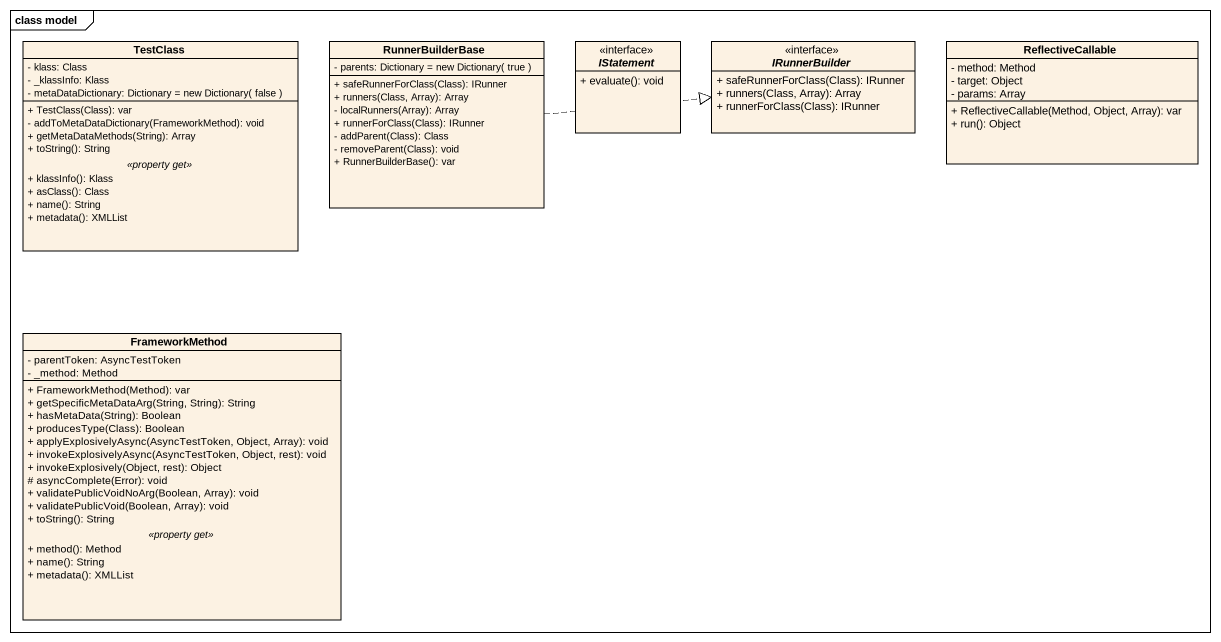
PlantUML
@startuml
mainframe class model
hide circle
hide empty members
skinparam classAttributeIconSize 0
class TestClass {
  - klass: Class
  - _klassInfo: Klass
  {field} - metaDataDictionary: Dictionary = new Dictionary( false )
  --
  + TestClass(Class): var
  - addToMetaDataDictionary(FrameworkMethod): void
  + getMetaDataMethods(String): Array
  + toString(): String
  .. <<property get>> ..
  + klassInfo(): Klass
  + asClass(): Class
  + name(): String
  + metadata(): XMLList
}
class RunnerBuilderBase {
  {field} - parents: Dictionary = new Dictionary( true )
  + safeRunnerForClass(Class): IRunner
  + runners(Class, Array): Array
  - localRunners(Array): Array
  + runnerForClass(Class): IRunner
  - addParent(Class): Class
  - removeParent(Class): void
  + RunnerBuilderBase(): var
}
interface IStatement <<interface>> {
  + evaluate(): void
}
interface IRunnerBuilder <<interface>> {
  + safeRunnerForClass(Class): IRunner
  + runners(Class, Array): Array
  + runnerForClass(Class): IRunner
}
class ReflectiveCallable {
  - method: Method
  - target: Object
  - params: Array
  + ReflectiveCallable(Method, Object, Array): var
  + run(): Object
}
class FrameworkMethod {
  - parentToken: AsyncTestToken
  - _method: Method
  --
  + FrameworkMethod(Method): var
  + getSpecificMetaDataArg(String, String): String
  + hasMetaData(String): Boolean
  + producesType(Class): Boolean
  + applyExplosivelyAsync(AsyncTestToken, Object, Array): void
  + invokeExplosivelyAsync(AsyncTestToken, Object, rest): void
  + invokeExplosively(Object, rest): Object
  # asyncComplete(Error): void
  + validatePublicVoidNoArg(Boolean, Array): void
  + validatePublicVoid(Boolean, Array): void
  + toString(): String
  .. <<property get>> ..
  + method(): Method
  + name(): String
  + metadata(): XMLList
}
RunnerBuilderBase .right.|> IRunnerBuilder
@enduml
